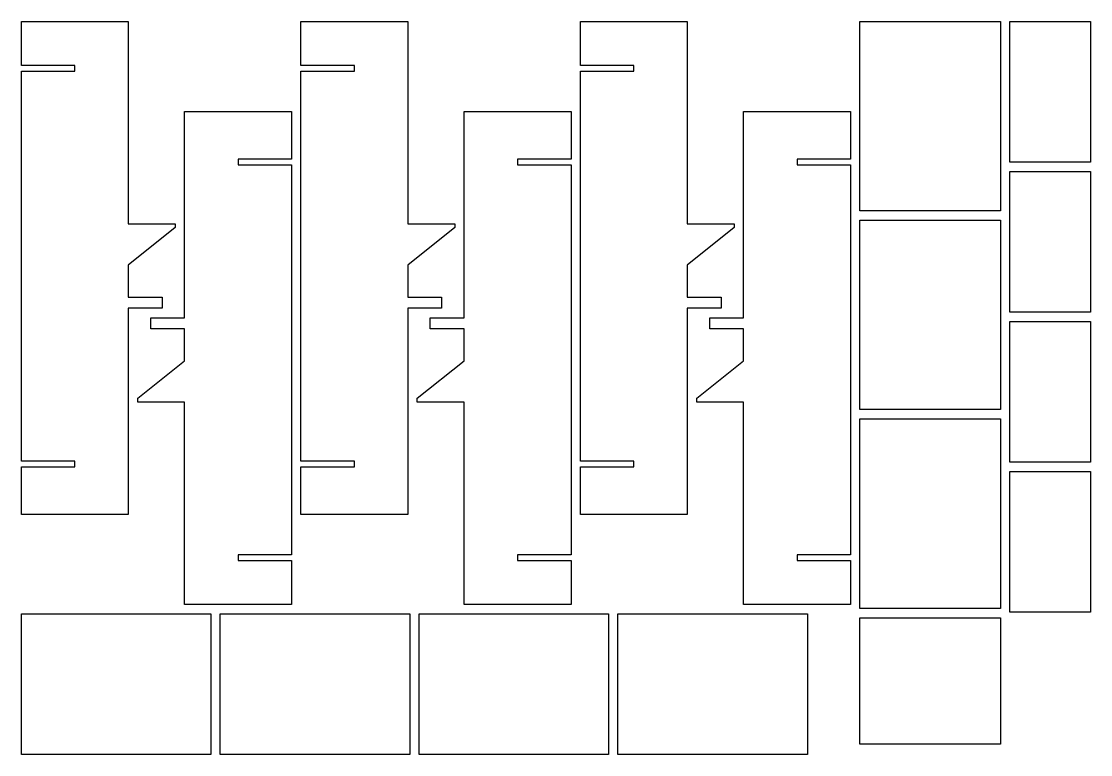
# Model space of a CAD drawing. Extents: x 4 to 574, y 5 to 396.
import ezdxf

# ---------------------------------------------------------------- set-up
doc = ezdxf.new("R2010")
doc.units = 0
doc.layers.add('CUT', color=1, linetype='CONTINUOUS')

msp = doc.modelspace()

# ---------------------------------------------------------------- linework, layer by layer
at = {"layer": 'CUT'}
for points in [[(4, 396), (61, 396), (61, 288), (86, 288), (86, 286), (61, 266), (61, 249), (79, 249), (79, 243), (61, 243), (61, 133), (4, 133), (4, 158.5), (32.5, 158.5), (32.5, 161.5), (4, 161.5), (4, 369.5), (32.5, 369.5), (32.5, 372.5), (4, 372.5)], [(153, 396), (210, 396), (210, 288), (235, 288), (235, 286), (210, 266), (210, 249), (228, 249), (228, 243), (210, 243), (210, 133), (153, 133), (153, 158.5), (181.5, 158.5), (181.5, 161.5), (153, 161.5), (153, 369.5), (181.5, 369.5), (181.5, 372.5), (153, 372.5)], [(302, 396), (359, 396), (359, 288), (384, 288), (384, 286), (359, 266), (359, 249), (377, 249), (377, 243), (359, 243), (359, 133), (302, 133), (302, 158.5), (330.5, 158.5), (330.5, 161.5), (302, 161.5), (302, 369.5), (330.5, 369.5), (330.5, 372.5), (302, 372.5)], [(526, 396), (526, 295), (451, 295), (451, 396)], [(531, 396), (574, 396), (574, 321), (531, 321)], [(148, 85), (91, 85), (91, 193), (66, 193), (66, 195), (91, 215), (91, 232), (73, 232), (73, 238), (91, 238), (91, 348), (148, 348), (148, 322.5), (119.5, 322.5), (119.5, 319.5), (148, 319.5), (148, 111.5), (119.5, 111.5), (119.5, 108.5), (148, 108.5)], [(297, 85), (240, 85), (240, 193), (215, 193), (215, 195), (240, 215), (240, 232), (222, 232), (222, 238), (240, 238), (240, 348), (297, 348), (297, 322.5), (268.5, 322.5), (268.5, 319.5), (297, 319.5), (297, 111.5), (268.5, 111.5), (268.5, 108.5), (297, 108.5)], [(446, 85), (389, 85), (389, 193), (364, 193), (364, 195), (389, 215), (389, 232), (371, 232), (371, 238), (389, 238), (389, 348), (446, 348), (446, 322.5), (417.5, 322.5), (417.5, 319.5), (446, 319.5), (446, 111.5), (417.5, 111.5), (417.5, 108.5), (446, 108.5)], [(531, 316), (574, 316), (574, 241), (531, 241)], [(526, 290), (526, 189), (451, 189), (451, 290)], [(531, 236), (574, 236), (574, 161), (531, 161)], [(526, 184), (526, 83), (451, 83), (451, 184)], [(531, 156), (574, 156), (574, 81), (531, 81)], [(4, 80), (105, 80), (105, 5), (4, 5)], [(110, 80), (211, 80), (211, 5), (110, 5)], [(216, 80), (317, 80), (317, 5), (216, 5)], [(322, 80), (423, 80), (423, 5), (322, 5)], [(526, 78), (526, 10.5), (451, 10.5), (451, 78)]]:
    msp.add_lwpolyline(points, close=True, dxfattribs=at)

doc.saveas('drawing.dxf')
